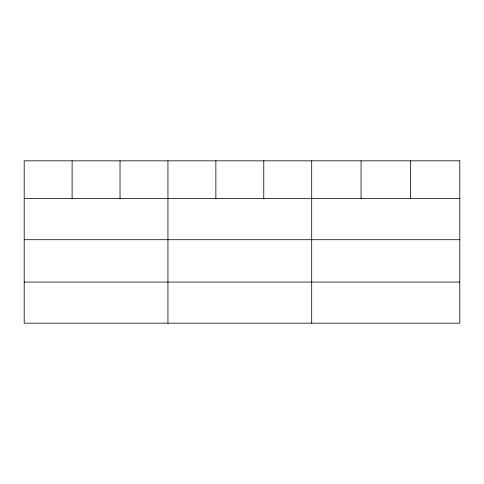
<?xml version="1.0" encoding="UTF-8"?>
<svg xmlns="http://www.w3.org/2000/svg" width="484" height="484" viewBox="0 0 484 484"><rect width="100%" height="100%" fill="white"/><g stroke="black" fill="none" stroke-linecap="round" stroke-linejoin="round"><path stroke-width="0.73" d="M24.2 198.591L459.8 198.591M24.2 239.707L459.8 239.707M24.2 282.063L459.8 282.063M410.432 160.821L410.432 198.591M361.064 160.821L361.064 198.591M311.696 160.821L311.696 323.179M263.78 160.821L263.78 198.591M215.864 160.821L215.864 198.591M167.948 160.821L167.948 323.179M120.032 160.821L120.032 198.591M72.116 160.821L72.116 198.591M459.8 160.821L24.2 160.821L24.2 323.179L459.8 323.179L459.8 160.821"/></g></svg>
